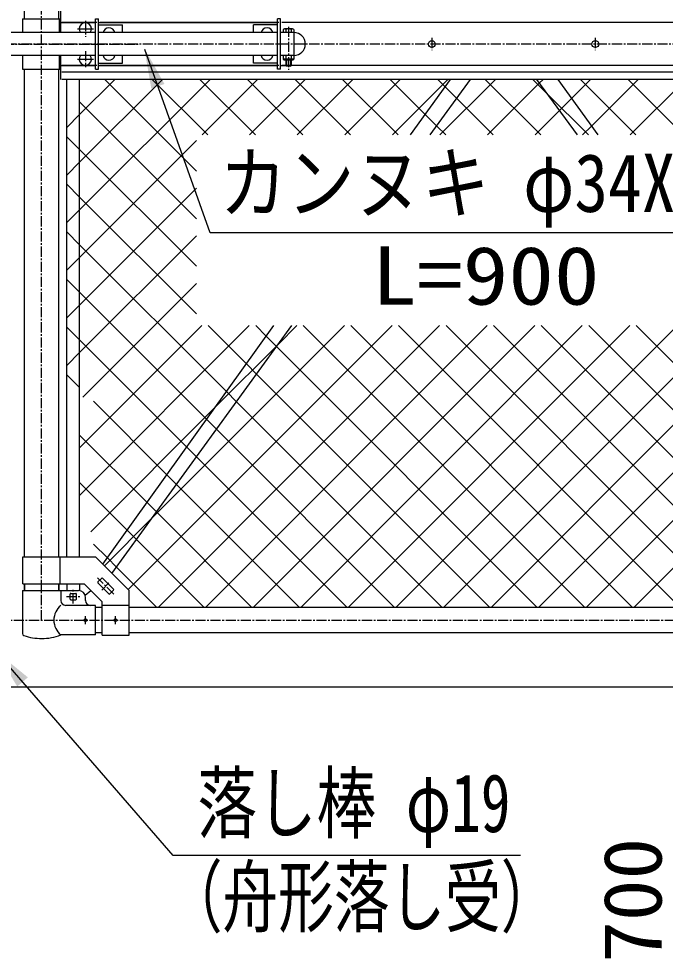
# Model space of a CAD drawing. Units: millimetres, scale not verified. Extents: x -5940 to 5940, y -4200 to 4200.
# Drawn here: x -2504 to -1544, y -2578 to -1183 of the extents above; entities that cross this region are included whole.
import ezdxf
from ezdxf.enums import TextEntityAlignment as Align

# ---------------------------------------------------------------- set-up
doc = ezdxf.new("R2010")
doc.units = ezdxf.units.MM
doc.header["$LTSCALE"] = 20
doc.linetypes.add('USER1', pattern=[0.375, 0.25, -0.125])
doc.linetypes.add('USER2', pattern=[1.125, 0.75, -0.125, 0.125, -0.125])
for name, color, linetype, lineweight in [('0-0_5寸法', 1, 'Continuous', 25), ('0-3_2網', 2, 'Continuous', 25), ('0-6_0', 7, 'Continuous', 25), ('0-8_6文字', 7, 'Continuous', 25), ('0-9_1部材', 7, 'Continuous', 25), ('0-A_GL', 7, 'Continuous', 25), ('0-B_中心線', 1, 'USER2', 25), ('0-D_8部品', 7, 'Continuous', 25)]:
    doc.layers.add(name, color=color, linetype=linetype, lineweight=lineweight)
doc.styles.add('ＭＳ ゴシック', font='')
doc.styles.get('ＭＳ ゴシック').set_extended_font_data('MS Gothic')

msp = doc.modelspace()

# ---------------------------------------------------------------- linework, layer by layer
at = {"layer": '0-3_2網'}
for p, q in [((-2413.93, -1466.42), (-2220.14, -1272.63)), ((-2413.93, -1395.71), (-2290.85, -1272.63)), ((-2413.93, -1325), (-2361.56, -1272.63)), ((-2240.43, -1408.86), (-2376.66, -1272.63)), ((-2223.39, -1355.19), (-2305.95, -1272.63)), ((-2152.68, -1355.19), (-2235.24, -1272.63)), ((-2231.99, -1355.19), (-2149.43, -1272.63)), ((-2081.97, -1355.19), (-2164.53, -1272.63)), ((-2161.28, -1355.19), (-2078.72, -1272.63)), ((-2011.26, -1355.19), (-2093.82, -1272.63)), ((-2090.57, -1355.19), (-2008.01, -1272.63)), ((-1940.55, -1355.19), (-2023.11, -1272.63)), ((-2019.86, -1355.19), (-1937.3, -1272.63)), ((-1900.26, -1324.76), (-1952.4, -1272.63)), ((-1949.15, -1355.19), (-1866.59, -1272.63)), ((-1870.74, -1283.58), (-1881.69, -1272.63)), ((-1878.44, -1355.19), (-1795.88, -1272.63)), ((-1853.36, -1300.96), (-1870.74, -1283.58)), ((-1728.41, -1355.19), (-1810.98, -1272.63)), ((-1719.76, -1293.14), (-1740.27, -1272.63)), ((-1682.72, -1300.89), (-1654.45, -1272.63)), ((-1586.99, -1355.19), (-1669.55, -1272.63)), ((-1653.19, -1342.08), (-1583.74, -1272.63)), ((-1516.28, -1355.19), (-1598.84, -1272.63)), ((-1595.6, -1355.19), (-1513.03, -1272.63)), ((-1657.7, -1355.19), (-1719.76, -1293.14)), ((-2240.43, -1479.57), (-2413.93, -1306.08)), ((-1799.12, -1355.19), (-1853.36, -1300.96)), ((-1700.9, -1319.08), (-1682.72, -1300.89)), ((-2432.93, -1344), (-2413.93, -1325)), ((-1883.11, -1341.91), (-1900.26, -1324.76)), ((-1737.02, -1355.19), (-1700.9, -1319.08)), ((-1869.83, -1355.19), (-1883.11, -1341.91)), ((-1666.31, -1355.19), (-1653.19, -1342.08)), ((-2413.93, -1376.79), (-2432.93, -1357.79)), ((-2413.93, -1537.13), (-2240.43, -1363.63)), ((-2240.43, -1550.28), (-2413.93, -1376.79)), ((-2432.93, -1414.71), (-2413.93, -1395.71)), ((-2413.93, -1447.5), (-2432.93, -1428.5)), ((-2413.93, -1607.84), (-2240.43, -1434.34)), ((-2240.43, -1620.99), (-2413.93, -1447.5)), ((-2432.93, -1485.42), (-2413.93, -1466.42)), ((-2413.93, -1518.21), (-2432.93, -1499.21)), ((-2413.93, -1678.55), (-2240.43, -1505.05)), ((-2195.56, -1736.58), (-2413.93, -1518.21)), ((-2432.93, -1556.13), (-2413.93, -1537.13)), ((-2413.93, -1588.92), (-2432.93, -1569.92)), ((-2409.3, -1744.63), (-2240.43, -1575.77)), ((-2225.09, -1777.76), (-2413.93, -1588.92)), ((-2432.93, -1626.84), (-2413.93, -1607.84)), ((-2413.93, -1659.63), (-2432.93, -1640.63)), ((-2413.93, -1890.68), (-2161.75, -1638.51)), ((-2413.93, -1819.97), (-2232.47, -1638.51)), ((-2341.81, -2030.7), (-1949.62, -1638.51)), ((-2306.4, -1924.57), (-2020.33, -1638.51)), ((-2297.43, -2057.03), (-1878.91, -1638.51)), ((-2226.72, -2057.03), (-1808.2, -1638.51)), ((-2166.03, -1695.4), (-2222.91, -1638.51)), ((-2156.01, -2057.03), (-1737.49, -1638.51)), ((-2136.5, -1654.21), (-2152.2, -1638.51)), ((-2118.6, -1666.07), (-2091.04, -1638.51)), ((-2085.3, -2057.03), (-1666.78, -1638.51)), ((-1662.97, -2057.03), (-2081.49, -1638.51)), ((-2014.59, -2057.03), (-1596.07, -1638.51)), ((-1592.26, -2057.03), (-2010.78, -1638.51)), ((-1943.88, -2057.03), (-1525.36, -1638.51)), ((-1521.55, -2057.03), (-1940.07, -1638.51)), ((-1873.17, -2057.03), (-1462.83, -1646.69)), ((-1450.84, -2057.03), (-1869.36, -1638.51)), ((-1380.13, -2057.03), (-1798.65, -1638.51)), ((-1309.42, -2057.03), (-1727.94, -1638.51)), ((-1238.71, -2057.03), (-1657.23, -1638.51)), ((-1209.59, -2015.44), (-1586.52, -1638.51)), ((-2254.61, -1818.94), (-2413.93, -1659.63)), ((-2121.14, -1669.57), (-2136.5, -1654.21)), ((-2211.89, -1759.35), (-2118.6, -1666.07)), ((-1733.68, -2057.03), (-2121.14, -1669.57)), ((-2432.93, -1697.55), (-2413.93, -1678.55)), ((-1802.46, -2057.03), (-1433.07, -1687.64)), ((-2150.9, -1710.53), (-2166.03, -1695.4)), ((-2413.93, -1730.34), (-2432.93, -1711.34)), ((-1804.39, -2057.03), (-2150.9, -1710.53)), ((-1731.75, -2057.03), (-1403.31, -1728.59)), ((-2180.65, -1751.48), (-2195.56, -1736.58)), ((-2284.14, -1860.12), (-2393.43, -1750.84)), ((-1875.1, -2057.03), (-2180.65, -1751.48)), ((-2397.16, -1944.63), (-2211.89, -1759.35)), ((-1661.04, -2057.03), (-1373.55, -1769.54)), ((-2210.41, -1792.44), (-2225.09, -1777.76)), ((-1945.81, -2057.03), (-2210.41, -1792.44)), ((-2313.67, -1901.3), (-2413.93, -1801.05)), ((-1590.33, -2057.03), (-1343.79, -1810.49)), ((-2240.16, -1833.4), (-2254.61, -1818.94)), ((-2016.53, -2057.03), (-2240.16, -1833.4)), ((-2269.91, -1874.35), (-2284.14, -1860.12)), ((-2343.2, -1942.49), (-2413.93, -1871.76)), ((-2087.24, -2057.03), (-2269.91, -1874.35)), ((-2299.67, -1915.31), (-2313.67, -1901.3)), ((-2377.16, -1995.34), (-2306.4, -1924.57)), ((-2157.95, -2057.03), (-2299.67, -1915.31)), ((-2329.42, -1956.27), (-2343.2, -1942.49)), ((-2372.73, -1983.67), (-2393.43, -1962.97)), ((-2228.66, -2057.03), (-2329.42, -1956.27)), ((-2359.17, -1997.22), (-2372.73, -1983.67)), ((-2299.37, -2057.03), (-2359.17, -1997.22))]:
    msp.add_line(p, q, dxfattribs=at)
msp.add_lwpolyline([(-1807.73, -1355.19), (-1730.66, -1278.13), (-1725.16, -1272.63)], dxfattribs=at)
at = {"layer": '0-6_0'}
for p, q in [((-2442.43, -1167.63), (-2442.43, -1203.13)), ((-2498.63, -1182.63), (-2442.43, -1182.63)), ((-2498.63, -1182.63), (-2498.63, -1203.13)), ((-2444.17, -1182.63), (-2444.17, -1203.13)), ((-2390.43, -1257.63), (-2390.43, -1182.63)), ((-2390.43, -1182.63), (-2385.93, -1182.63)), ((-2385.93, -1257.63), (-2385.93, -1182.63)), ((-2119.93, -1257.63), (-2119.93, -1182.63)), ((-2115.43, -1182.63), (-2119.93, -1182.63)), ((-2115.43, -1257.63), (-2115.43, -1182.63)), ((-2442.43, -1188.13), (-2390.43, -1188.13)), ((-2385.93, -1188.13), (-2119.93, -1188.13)), ((-2385.93, -1191.63), (-2350.43, -1191.63)), ((-2117.93, -1188.13), (-2383.93, -1188.13)), ((-2350.43, -1203.13), (-2350.43, -1191.63)), ((-2119.93, -1191.63), (-2155.43, -1191.63)), ((-2155.43, -1203.13), (-2155.43, -1191.63)), ((-2111.58, -1198.43), (-2111.58, -1203.13)), ((-2097.41, -1197.63), (-2109.68, -1197.63)), ((-2095.38, -1198.43), (-2095.38, -1203.13)), ((-2390.43, -1203.13), (-2621.23, -1203.13)), ((-2119.93, -1203.13), (-2385.93, -1203.13)), ((-2095.48, -1203.13), (-2115.43, -1203.13)), ((-2095.48, -1203.13), (-2095.48, -1237.13)), ((-2390.43, -1237.13), (-2621.23, -1237.13)), ((-2498.63, -1237.13), (-2498.63, -1257.63)), ((-2444.17, -1237.13), (-2444.17, -1257.63)), ((-2442.43, -1237.13), (-2442.43, -1272.63)), ((-2119.93, -1237.13), (-2385.93, -1237.13)), ((-2350.43, -1248.63), (-2350.43, -1237.13)), ((-2155.43, -1248.63), (-2155.43, -1237.13)), ((-2095.48, -1237.13), (-2115.43, -1237.13)), ((-2111.58, -1237.13), (-2111.58, -1242.83)), ((-2107.48, -1237.13), (-2107.48, -1242.83)), ((-2099.48, -1237.13), (-2099.48, -1242.83)), ((-2095.38, -1237.13), (-2095.38, -1242.83)), ((-2442.43, -1252.13), (-2390.43, -1252.13)), ((-2385.93, -1248.63), (-2350.43, -1248.63)), ((-2385.93, -1252.13), (-2119.93, -1252.13)), ((-2117.93, -1252.13), (-2383.93, -1252.13)), ((-2119.93, -1248.63), (-2155.43, -1248.63)), ((-2115.43, -1252.13), (-2107.48, -1252.13)), ((-2095.38, -1242.83), (-2111.58, -1242.83)), ((-2097.04, -1243.63), (-2109.63, -1243.63)), ((-2107.48, -1243.63), (-2107.48, -1252.33)), ((-2099.48, -1252.33), (-2107.48, -1252.33)), ((-2106.68, -1253.13), (-2107.48, -1252.33)), ((-2106.68, -1243.63), (-2106.68, -1253.13)), ((-2100.28, -1253.13), (-2106.68, -1253.13)), ((-2100.28, -1243.63), (-2100.28, -1253.13)), ((-2100.28, -1253.13), (-2099.48, -1252.33)), ((-2099.48, -1243.63), (-2099.48, -1252.33)), ((-2498.63, -1257.63), (-2442.43, -1257.63)), ((-2495.83, -1300.13), (-2495.83, -1257.63)), ((-2445.03, -1300.13), (-2445.03, -1257.63)), ((-2390.43, -1257.63), (-2385.93, -1257.63)), ((-2115.43, -1257.63), (-2119.93, -1257.63))]:
    msp.add_line(p, q, dxfattribs=at)
at = {"layer": '0-6_0', "color": 1, "linetype": 'USER2'}
for p, q in [((-2405.43, -1185.79), (-2405.43, -1209.47)), ((-2103.48, -1194.39), (-2103.48, -1258.32)), ((-2395.12, -1220.13), (-2385.93, -1220.13)), ((-2110.73, -1220.13), (-2119.93, -1220.13)), ((-2405.43, -1230.79), (-2405.43, -1254.47))]:
    msp.add_line(p, q, dxfattribs=at)
at = {"layer": '0-6_0', "color": 1}
for p, q in [((-2417.27, -1197.63), (-2393.58, -1197.63)), ((-2417.27, -1242.63), (-2393.58, -1242.63))]:
    msp.add_line(p, q, dxfattribs=at)
at = {"layer": '0-6_0', "linetype": 'USER1'}
for p, q in [((-2107.48, -1198.43), (-2107.48, -1203.13)), ((-2099.48, -1198.43), (-2099.48, -1203.13))]:
    msp.add_line(p, q, dxfattribs=at)
at = {"layer": '0-6_0'}
for centre, radius, start, end in [((-2405.43, -1197.63), 9, 322.33011, 217.66989), ((-2370.43, -1205.13), 9, 12.83959, 167.16041), ((-2135.43, -1205.13), 9, 12.83959, 167.16041), ((-2109.53, -1200.64), 3.02, 47.18249, 132.81751), ((-2103.48, -1208.03), 10.4, 67.38014, 112.61986), ((-2097.43, -1200.66), 3.03, 47.363, 132.637), ((-2095.48, -1220.13), 17, 270, 90), ((-2405.43, -1242.63), 9, 142.33011, 37.66989), ((-2370.43, -1235.13), 9, 192.83959, 347.16041), ((-2135.43, -1235.13), 9, 192.83959, 347.16041), ((-2109.53, -1240.61), 3.02, 227.28053, 312.71947), ((-2103.48, -1233.23), 10.4, 247.38014, 292.61986), ((-2097.43, -1240.7), 2.96, 226.1605, 313.8395)]:
    msp.add_arc(centre, radius, start, end, dxfattribs=at)
at = {"layer": '0-8_6文字'}
for points in [[(-1395.76, -1500.75), (-2219.97, -1500.75), (-2317.12, -1228.3)], [(-1758.85, -2425.88), (-2274.78, -2425.88), (-2536.81, -2124.05)]]:
    msp.add_lwpolyline(points, dxfattribs=at)
for points in [[(-2317.79, -1226.41), (-2287.83, -1279.43), (-2307.45, -1286.43)], [(-2538.12, -2122.54), (-2490.92, -2161.02), (-2506.66, -2174.68)]]:
    msp.add_solid(points, dxfattribs=at)
at = {"layer": '0-9_1部材'}
for p, q in [((-2495.83, -1182.63), (-2495.83, -458.18)), ((-2445.03, -1182.63), (-2445.03, -458.18)), ((-1125.43, -1188.13), (-2113.43, -1188.13)), ((-1125.43, -1252.13), (-2113.43, -1252.13)), ((-2495.83, -1982.08), (-2495.83, -1257.63)), ((-2445.03, -1982.08), (-2445.03, -1257.63)), ((-1125.43, -1262.13), (-2440.43, -1262.13)), ((-1125.43, -1272.63), (-2440.43, -1272.63)), ((-2432.93, -1982.08), (-2432.93, -1272.63)), ((-2413.93, -1982.08), (-2413.93, -1272.63)), ((-1922.08, -1355.19), (-1862.88, -1272.63)), ((-1892.76, -1355.19), (-1832.78, -1272.63)), ((-1734.66, -1272.63), (-1674.66, -1355.19)), ((-1702.98, -1272.63), (-1643.8, -1355.19)), ((-2379.46, -1993.05), (-2125.24, -1638.51)), ((-2365.95, -2006.55), (-2098.58, -1638.51)), ((-1226.23, -2057.03), (-2340.43, -2057.03)), ((-1226.23, -2095.13), (-2340.43, -2095.13))]:
    msp.add_line(p, q, dxfattribs=at)
at = {"layer": '0-A_GL'}
msp.add_line((-2550.73, -2175.13), (-1255.83, -2175.13), dxfattribs=at)
at = {"layer": '0-B_中心線'}
for p, q in [((-2470.43, -2076.08), (-2470.43, -326.47)), ((-4079.46, -1220.13), (-2326.37, -1220.13)), ((-932.65, -1220.13), (-2685.28, -1220.13)), ((-3951.84, -2076.08), (-1061.11, -2076.08))]:
    msp.add_line(p, q, dxfattribs=at)
at = {"layer": '0-D_8部品'}
for p, q in [((-2388.43, -1188.13), (-2440.43, -1188.13)), ((-2388.43, -1252.13), (-2440.43, -1252.13)), ((-2498.13, -2022.08), (-2498.13, -1982.08)), ((-2498.13, -1982.08), (-2460.93, -1982.08)), ((-2460.93, -1982.08), (-2390.43, -1982.08)), ((-2442.73, -2022.08), (-2442.73, -1982.08)), ((-2390.43, -1982.08), (-2340.43, -2032.08)), ((-2498.13, -2022.08), (-2460.93, -2022.08)), ((-2495.83, -2022.08), (-2495.83, -2032.08)), ((-2495.83, -2032.08), (-2495.83, -2022.08)), ((-2460.93, -2022.08), (-2406.99, -2022.08)), ((-2445.03, -2022.08), (-2445.03, -2032.08)), ((-2445.03, -2032.08), (-2445.03, -2022.08)), ((-2432.93, -2022.08), (-2432.93, -2032.08)), ((-2413.93, -2022.08), (-2413.93, -2032.08)), ((-2406.99, -2022.08), (-2380.43, -2048.65)), ((-2370.53, -2037.05), (-2386.79, -2020.79)), ((-2363.46, -2029.98), (-2379.72, -2013.72)), ((-2498.98, -2032.08), (-2460.93, -2032.08)), ((-2498.98, -2032.08), (-2498.98, -2095.77)), ((-2460.93, -2032.08), (-2441.88, -2032.08)), ((-2441.88, -2032.08), (-2441.88, -2047.08)), ((-2441.88, -2032.08), (-2415.43, -2032.08)), ((-2428.18, -2044.83), (-2428.18, -2037.33)), ((-2427.18, -2036.33), (-2419.68, -2036.33)), ((-2418.68, -2044.83), (-2418.68, -2037.33)), ((-2405.89, -2039.06), (-2397.14, -2031.94)), ((-2340.43, -2098.33), (-2340.43, -2032.08)), ((-2427.18, -2045.83), (-2419.68, -2045.83)), ((-2405.43, -2047.08), (-2405.43, -2042.08)), ((-2380.43, -2098.33), (-2380.43, -2048.65)), ((-2390.43, -2054.08), (-2434.88, -2054.08)), ((-2390.43, -2098.08), (-2390.43, -2054.08)), ((-2380.43, -2057.03), (-2390.43, -2057.03)), ((-2380.43, -2057.03), (-2390.43, -2057.03)), ((-2380.43, -2053.83), (-2340.43, -2053.83)), ((-2390.43, -2098.08), (-2441.88, -2098.08)), ((-2380.43, -2095.13), (-2390.43, -2095.13)), ((-2380.43, -2095.13), (-2390.43, -2095.13)), ((-2380.43, -2098.33), (-2340.43, -2098.33))]:
    msp.add_line(p, q, dxfattribs=at)
at = {"layer": '0-D_8部品', "color": 1, "linetype": 'USER2'}
for p, q in [((-1890.43, -1211.13), (-1890.43, -1229.13)), ((-1647.43, -1211.13), (-1647.43, -1229.13))]:
    msp.add_line(p, q, dxfattribs=at)
at = {"layer": '0-D_8部品', "color": 4, "linetype": 'USER2'}
for p, q in [((-2362.95, -2037.56), (-2387.3, -2013.21)), ((-2381.08, -2031.34), (-2369.16, -2019.42)), ((-2423.43, -2051.08), (-2423.43, -2031.08)), ((-2433.43, -2041.08), (-2413.43, -2041.08)), ((-2405.43, -2081.78), (-2405.43, -2070.38)), ((-2360.43, -2081.78), (-2360.43, -2070.38))]:
    msp.add_line(p, q, dxfattribs=at)
at = {"layer": '0-D_8部品', "linetype": 'USER2'}
for p, q in [((-2386.79, -2019.37), (-2381.13, -2013.72)), ((-2369.11, -2037.05), (-2363.46, -2031.39))]:
    msp.add_line(p, q, dxfattribs=at)
at = {"layer": '0-D_8部品'}
for centre, radius in [((-1890.43, -1220.13), 5), ((-1647.43, -1220.13), 5), ((-2405.43, -2076.08), 2), ((-2360.43, -2076.08), 2)]:
    msp.add_circle(centre, radius, dxfattribs=at)
for centre, radius, start, end in [((-2386.08, -2020.08), 1, 135, 225), ((-2380.43, -2014.42), 1, 45, 135), ((-2427.18, -2037.33), 1, 90, 180), ((-2419.68, -2037.33), 1, 0, 90), ((-2415.43, -2042.08), 10, 0, 90), ((-2369.82, -2036.34), 1, 225, 315), ((-2364.16, -2030.69), 1, 315, 45), ((-2434.88, -2047.08), 7, 180, 270), ((-2427.18, -2044.83), 1, 180, 270), ((-2419.68, -2044.83), 1, 270, 0), ((-2398.43, -2047.08), 7, 180, 270), ((-2423.68, -2076.08), 28.55, 129.59418, 230.40582), ((-2495.68, -2095.77), 3.3, 180, 250.77949), ((-2470.43, -2023.35), 80, 250.77949, 270), ((-2470.43, -2023.35), 80, 270, 290.9084)]:
    msp.add_arc(centre, radius, start, end, dxfattribs=at)

# ---------------------------------------------------------------- texts
at = {"layer": '0-0_5寸法', "color": 7, "style": 'ＭＳ ゴシック', "width": 1.05}
msp.add_text('700', height=86.66, rotation=90, dxfattribs=at).set_placement((-1522.92, -2585.13), align=Align.BOTTOM_LEFT)
at = {"layer": '0-8_6文字', "style": 'ＭＳ ゴシック'}
for s, height, width, p in [('カンヌキ φ34X2.3', 86.59, 0.85, (-2206.32, -1495.55)), ('L=900', 86.66, 1.15, (-1980.12, -1633.36)), ('落し棒 φ19', 86.59, 0.75, (-2238.98, -2416.91)), ('（舟形落し受）', 86.66, 0.7, (-2284.36, -2556.43))]:
    msp.add_text(s, height=height, dxfattribs=dict(at, width=width)).set_placement(p, align=Align.BOTTOM_LEFT)

doc.saveas('drawing.dxf')
